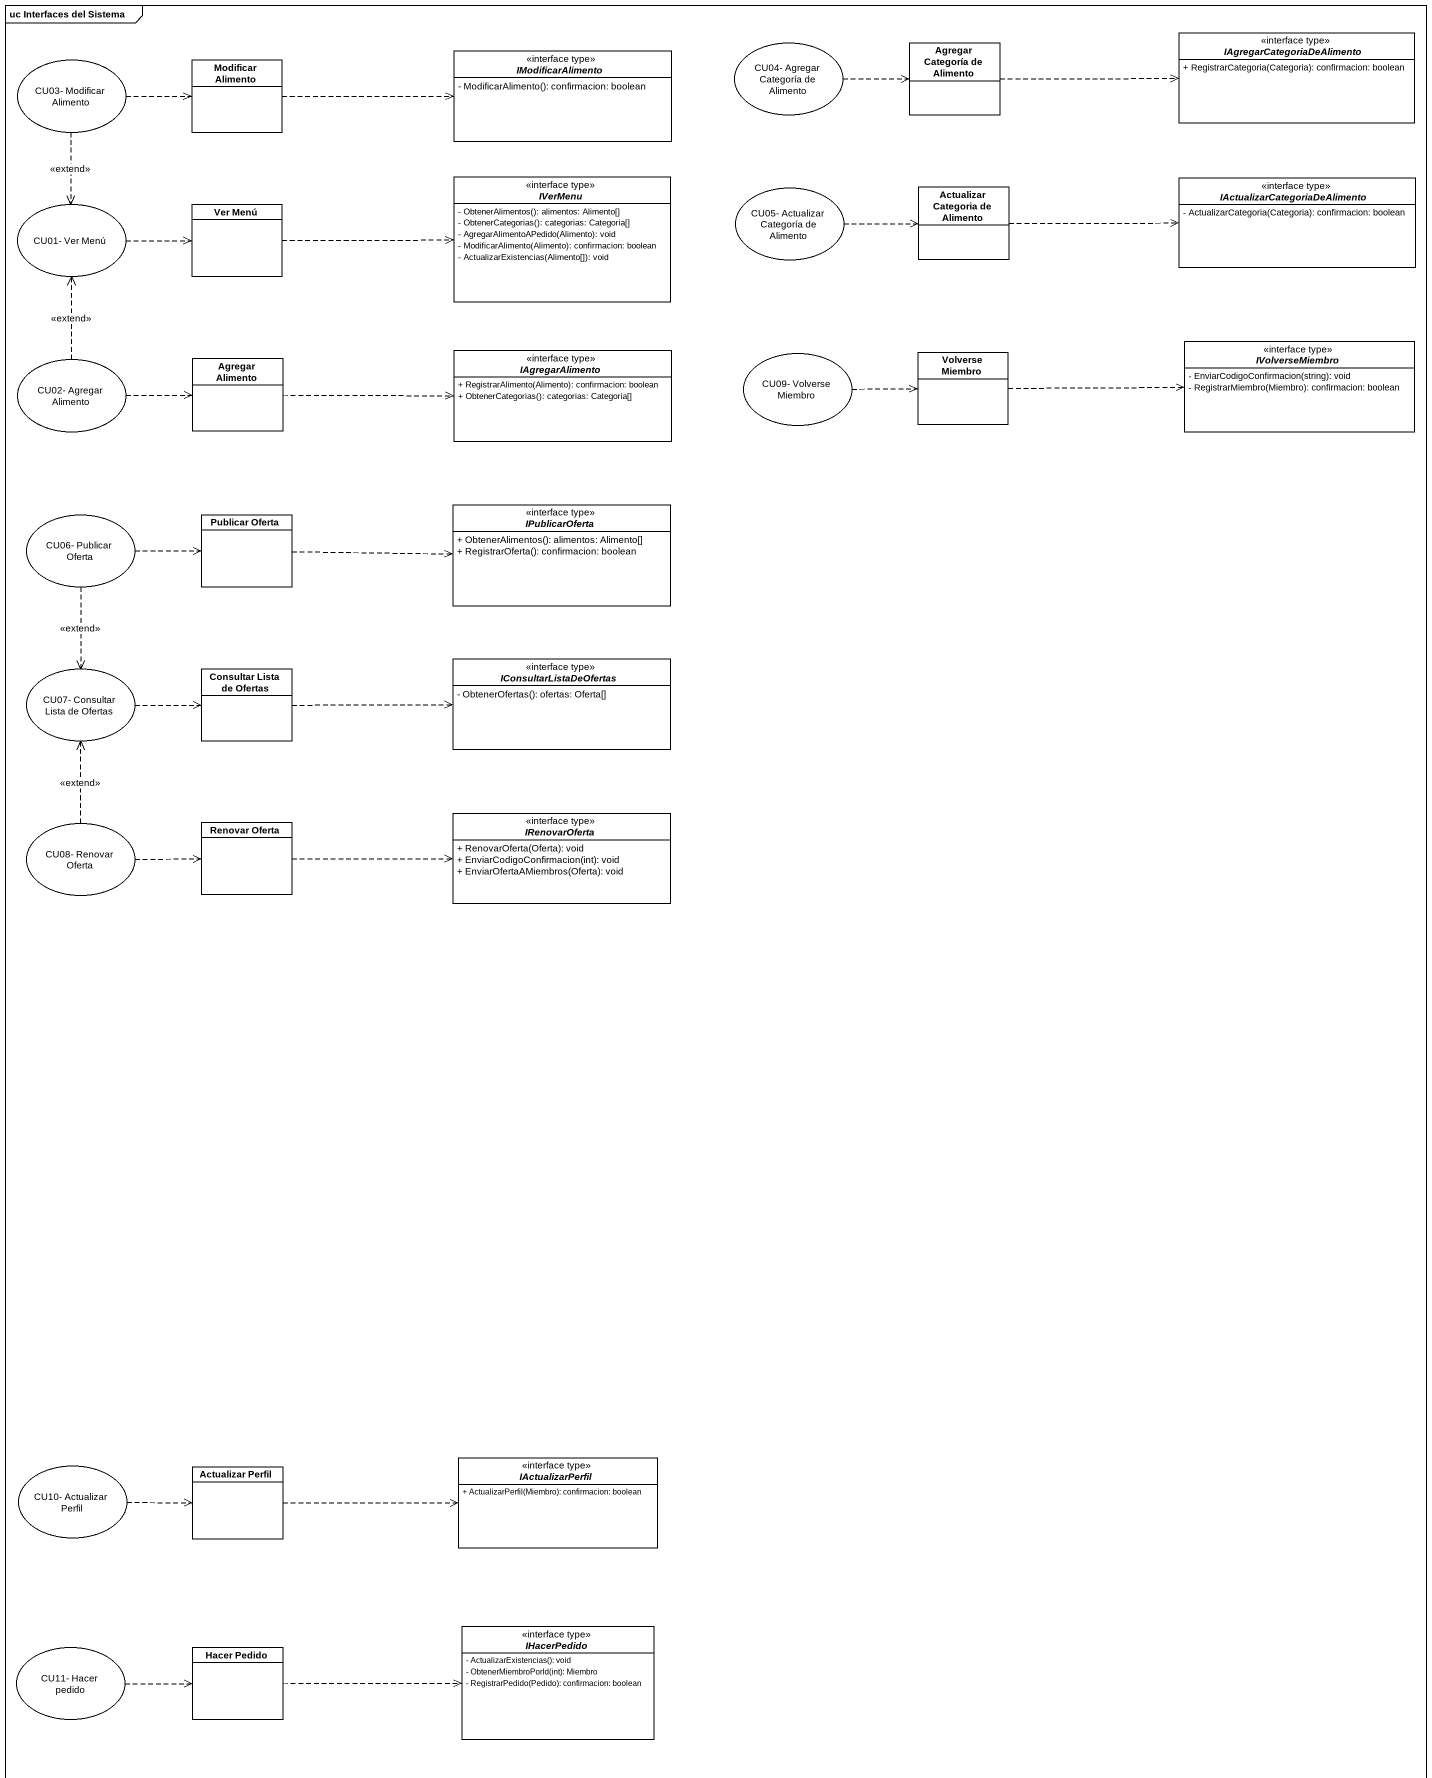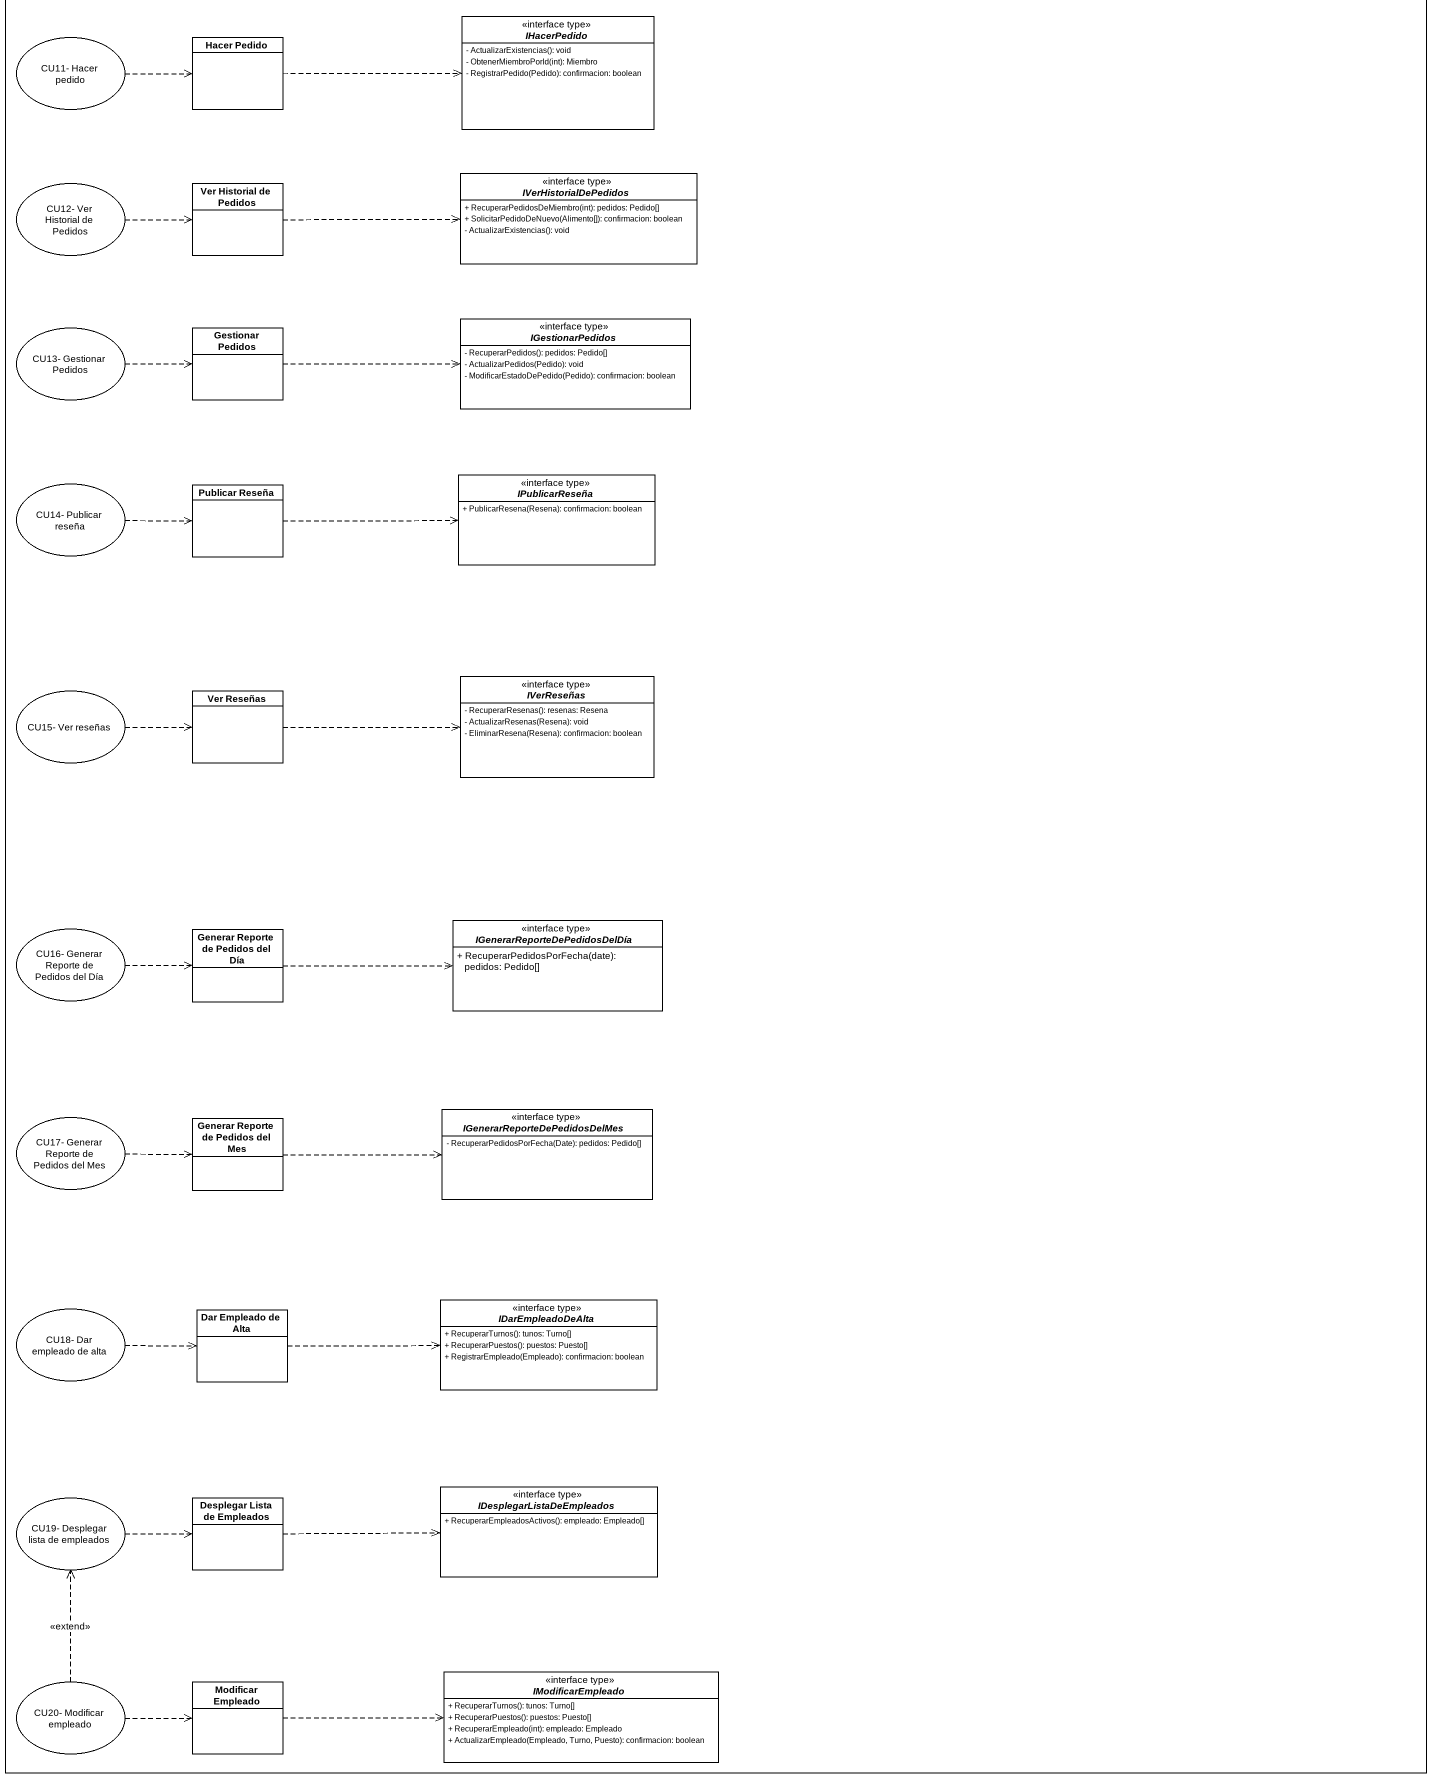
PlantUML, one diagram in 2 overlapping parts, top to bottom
@startuml
mainframe uc Interfaces del Sistema
allowmixing
hide circle
hide empty members
skinparam classAttributeIconSize 0
usecase "CU04- Agregar Categoría de Alimento" as CU04_Agregar_Categoría_de
class "Agregar Categoría de Alimento" as Agregar_Categoría_de
interface IAgregarCategoriaDeAlimento <<interface type>> {
  + RegistrarCategoria(Categoria): confirmacion: boolean
}
usecase "CU03- Modificar Alimento" as CU03_Modificar_Alimento
class "Modificar Alimento" as Modificar_Alimento
interface IModificarAlimento <<interface type>> {
  - ModificarAlimento(): confirmacion: boolean
}
usecase "CU01- Ver Menú" as CU01_Ver_Menú
class "Ver Menú" as Ver_Menú
interface IVerMenu <<interface type>> {
  - ObtenerAlimentos(): alimentos: Alimento[]
  - ObtenerCategorias(): categorias: Categoria[]
  - AgregarAlimentoAPedido(Alimento): void
  - ModificarAlimento(Alimento): confirmacion: boolean
  - ActualizarExistencias(Alimento[]): void
}
usecase "CU05- Actualizar Categoría de Alimento" as CU05_Actualizar_Categoría
class "Actualizar Categoria de Alimento" as Actualizar_Categoria_de
interface "IActualizarCategoriaDeAlimento" as IActualizarCategoriaDeAlimen <<interface type>> {
  - ActualizarCategoria(Categoria): confirmacion: boolean
}
usecase "CU02- Agregar Alimento" as CU02_Agregar_Alimento
class "Agregar Alimento" as Agregar_Alimento
interface IAgregarAlimento <<interface type>> {
  + RegistrarAlimento(Alimento): confirmacion: boolean
  + ObtenerCategorias(): categorias: Categoria[]
}
usecase "CU09- Volverse Miembro" as CU09_Volverse_Miembro
class "Volverse Miembro" as Volverse_Miembro
interface IVolverseMiembro <<interface type>> {
  - EnviarCodigoConfirmacion(string): void
  - RegistrarMiembro(Miembro): confirmacion: boolean
}
usecase "CU06- Publicar Oferta" as CU06_Publicar_Oferta
class "Publicar Oferta" as Publicar_Oferta
interface IPublicarOferta <<interface type>> {
  + ObtenerAlimentos(): alimentos: Alimento[]
  + RegistrarOferta(): confirmacion: boolean
}
usecase "CU07- Consultar Lista de Ofertas" as CU07_Consultar_Lista_de
class "Consultar Lista de Ofertas" as Consultar_Lista_de_Ofertas
interface IConsultarListaDeOfertas <<interface type>> {
  - ObtenerOfertas(): ofertas: Oferta[]
}
interface IRenovarOferta <<interface type>> {
  + RenovarOferta(Oferta): void
  + EnviarCodigoConfirmacion(int): void
  + EnviarOfertaAMiembros(Oferta): void
}
usecase "CU08- Renovar Oferta" as CU08_Renovar_Oferta
class "Renovar Oferta" as Renovar_Oferta
usecase "CU10- Actualizar Perfil" as CU10_Actualizar_Perfil
class "Actualizar Perfil" as Actualizar_Perfil
interface IActualizarPerfil <<interface type>> {
  + ActualizarPerfil(Miembro): confirmacion: boolean
}
interface IHacerPedido <<interface type>> {
  - ActualizarExistencias(): void
  - ObtenerMiembroPorId(int): Miembro
  - RegistrarPedido(Pedido): confirmacion: boolean
}
usecase "CU11- Hacer pedido" as CU11_Hacer_pedido
class "Hacer Pedido" as Hacer_Pedido
usecase "CU12- Ver Historial de Pedidos" as CU12_Ver_Historial_de
class "Ver Historial de Pedidos" as Ver_Historial_de_Pedidos
interface IVerHistorialDePedidos <<interface type>> {
  + RecuperarPedidosDeMiembro(int): pedidos: Pedido[]
  + SolicitarPedidoDeNuevo(Alimento[]): confirmacion: boolean
  - ActualizarExistencias(): void
}
usecase "CU13- Gestionar Pedidos" as CU13_Gestionar_Pedidos
class "Gestionar Pedidos" as Gestionar_Pedidos
interface IGestionarPedidos <<interface type>> {
  - RecuperarPedidos(): pedidos: Pedido[]
  - ActualizarPedidos(Pedido): void
  - ModificarEstadoDePedido(Pedido): confirmacion: boolean
}
interface IPublicarReseña <<interface type>> {
  + PublicarResena(Resena): confirmacion: boolean
}
usecase "CU14- Publicar reseña" as CU14_Publicar_reseña
class "Publicar Reseña" as Publicar_Reseña
interface IVerReseñas <<interface type>> {
  - RecuperarResenas(): resenas: Resena
  - ActualizarResenas(Resena): void
  - EliminarResena(Resena): confirmacion: boolean
}
usecase "CU15- Ver reseñas" as CU15_Ver_reseñas
class "Ver Reseñas" as Ver_Reseñas
interface "IGenerarReporteDePedidosDelDía" as IGenerarReporteDePedidosDelD <<interface type>> {
  + RecuperarPedidosPorFecha(date): pedidos: Pedido[]
}
usecase "CU16- Generar Reporte de Pedidos del Día" as CU16_Generar_Reporte_de
class "Generar Reporte de Pedidos del Día" as Generar_Reporte_de_Pedidos
usecase "CU17- Generar Reporte de Pedidos del Mes" as CU17_Generar_Reporte_de
class "Generar Reporte de Pedidos del Mes" as Generar_Reporte_de_Pedidos_2
interface "IGenerarReporteDePedidosDelMes" as IGenerarReporteDePedidosDelM <<interface type>> {
  - RecuperarPedidosPorFecha(Date): pedidos: Pedido[]
}
usecase "CU18- Dar empleado de alta" as CU18_Dar_empleado_de_alta
class "Dar Empleado de Alta" as Dar_Empleado_de_Alta
interface IDarEmpleadoDeAlta <<interface type>> {
  + RecuperarTurnos(): tunos: Turno[]
  + RecuperarPuestos(): puestos: Puesto[]
  + RegistrarEmpleado(Empleado): confirmacion: boolean
}
interface IDesplegarListaDeEmpleados <<interface type>> {
  + RecuperarEmpleadosActivos(): empleado: Empleado[]
}
usecase "CU19- Desplegar lista de empleados" as CU19_Desplegar_lista_de
class "Desplegar Lista de Empleados" as Desplegar_Lista_de_Empleados
usecase "CU20- Modificar empleado" as CU20_Modificar_empleado
class "Modificar Empleado" as Modificar_Empleado
interface IModificarEmpleado <<interface type>> {
  + RecuperarTurnos(): tunos: Turno[]
  + RecuperarPuestos(): puestos: Puesto[]
  + RecuperarEmpleado(int): empleado: Empleado
  + ActualizarEmpleado(Empleado, Turno, Puesto): confirmacion: boolean
}
CU04_Agregar_Categoría_de .right.> Agregar_Categoría_de
Agregar_Categoría_de .right.> IAgregarCategoriaDeAlimento
CU03_Modificar_Alimento .right.> Modificar_Alimento
CU03_Modificar_Alimento ..> CU01_Ver_Menú : <<extend>>
Modificar_Alimento .right.> IModificarAlimento
CU01_Ver_Menú .right.> Ver_Menú
Ver_Menú .right.> IVerMenu
CU05_Actualizar_Categoría .right.> Actualizar_Categoria_de
Actualizar_Categoria_de .right.> IActualizarCategoriaDeAlimen
CU02_Agregar_Alimento .up.> CU01_Ver_Menú : <<extend>>
CU02_Agregar_Alimento .right.> Agregar_Alimento
Agregar_Alimento .right.> IAgregarAlimento
CU09_Volverse_Miembro .right.> Volverse_Miembro
Volverse_Miembro .right.> IVolverseMiembro
CU06_Publicar_Oferta .right.> Publicar_Oferta
CU06_Publicar_Oferta ..> CU07_Consultar_Lista_de : <<extend>>
Publicar_Oferta .right.> IPublicarOferta
CU07_Consultar_Lista_de .right.> Consultar_Lista_de_Ofertas
Consultar_Lista_de_Ofertas .right.> IConsultarListaDeOfertas
CU08_Renovar_Oferta .up.> CU07_Consultar_Lista_de : <<extend>>
CU08_Renovar_Oferta .right.> Renovar_Oferta
Renovar_Oferta .right.> IRenovarOferta
CU10_Actualizar_Perfil .right.> Actualizar_Perfil
Actualizar_Perfil .right.> IActualizarPerfil
CU11_Hacer_pedido .right.> Hacer_Pedido
Hacer_Pedido .right.> IHacerPedido
CU12_Ver_Historial_de .right.> Ver_Historial_de_Pedidos
Ver_Historial_de_Pedidos .right.> IVerHistorialDePedidos
CU13_Gestionar_Pedidos .right.> Gestionar_Pedidos
Gestionar_Pedidos .right.> IGestionarPedidos
CU14_Publicar_reseña .right.> Publicar_Reseña
Publicar_Reseña .right.> IPublicarReseña
CU15_Ver_reseñas .right.> Ver_Reseñas
Ver_Reseñas .right.> IVerReseñas
CU16_Generar_Reporte_de .right.> Generar_Reporte_de_Pedidos
Generar_Reporte_de_Pedidos .right.> IGenerarReporteDePedidosDelD
CU17_Generar_Reporte_de .right.> Generar_Reporte_de_Pedidos_2
Generar_Reporte_de_Pedidos_2 .right.> IGenerarReporteDePedidosDelM
CU18_Dar_empleado_de_alta .right.> Dar_Empleado_de_Alta
Dar_Empleado_de_Alta .right.> IDarEmpleadoDeAlta
CU19_Desplegar_lista_de .right.> Desplegar_Lista_de_Empleados
Desplegar_Lista_de_Empleados .right.> IDesplegarListaDeEmpleados
CU20_Modificar_empleado .up.> CU19_Desplegar_lista_de : <<extend>>
CU20_Modificar_empleado .right.> Modificar_Empleado
Modificar_Empleado .right.> IModificarEmpleado
@enduml
